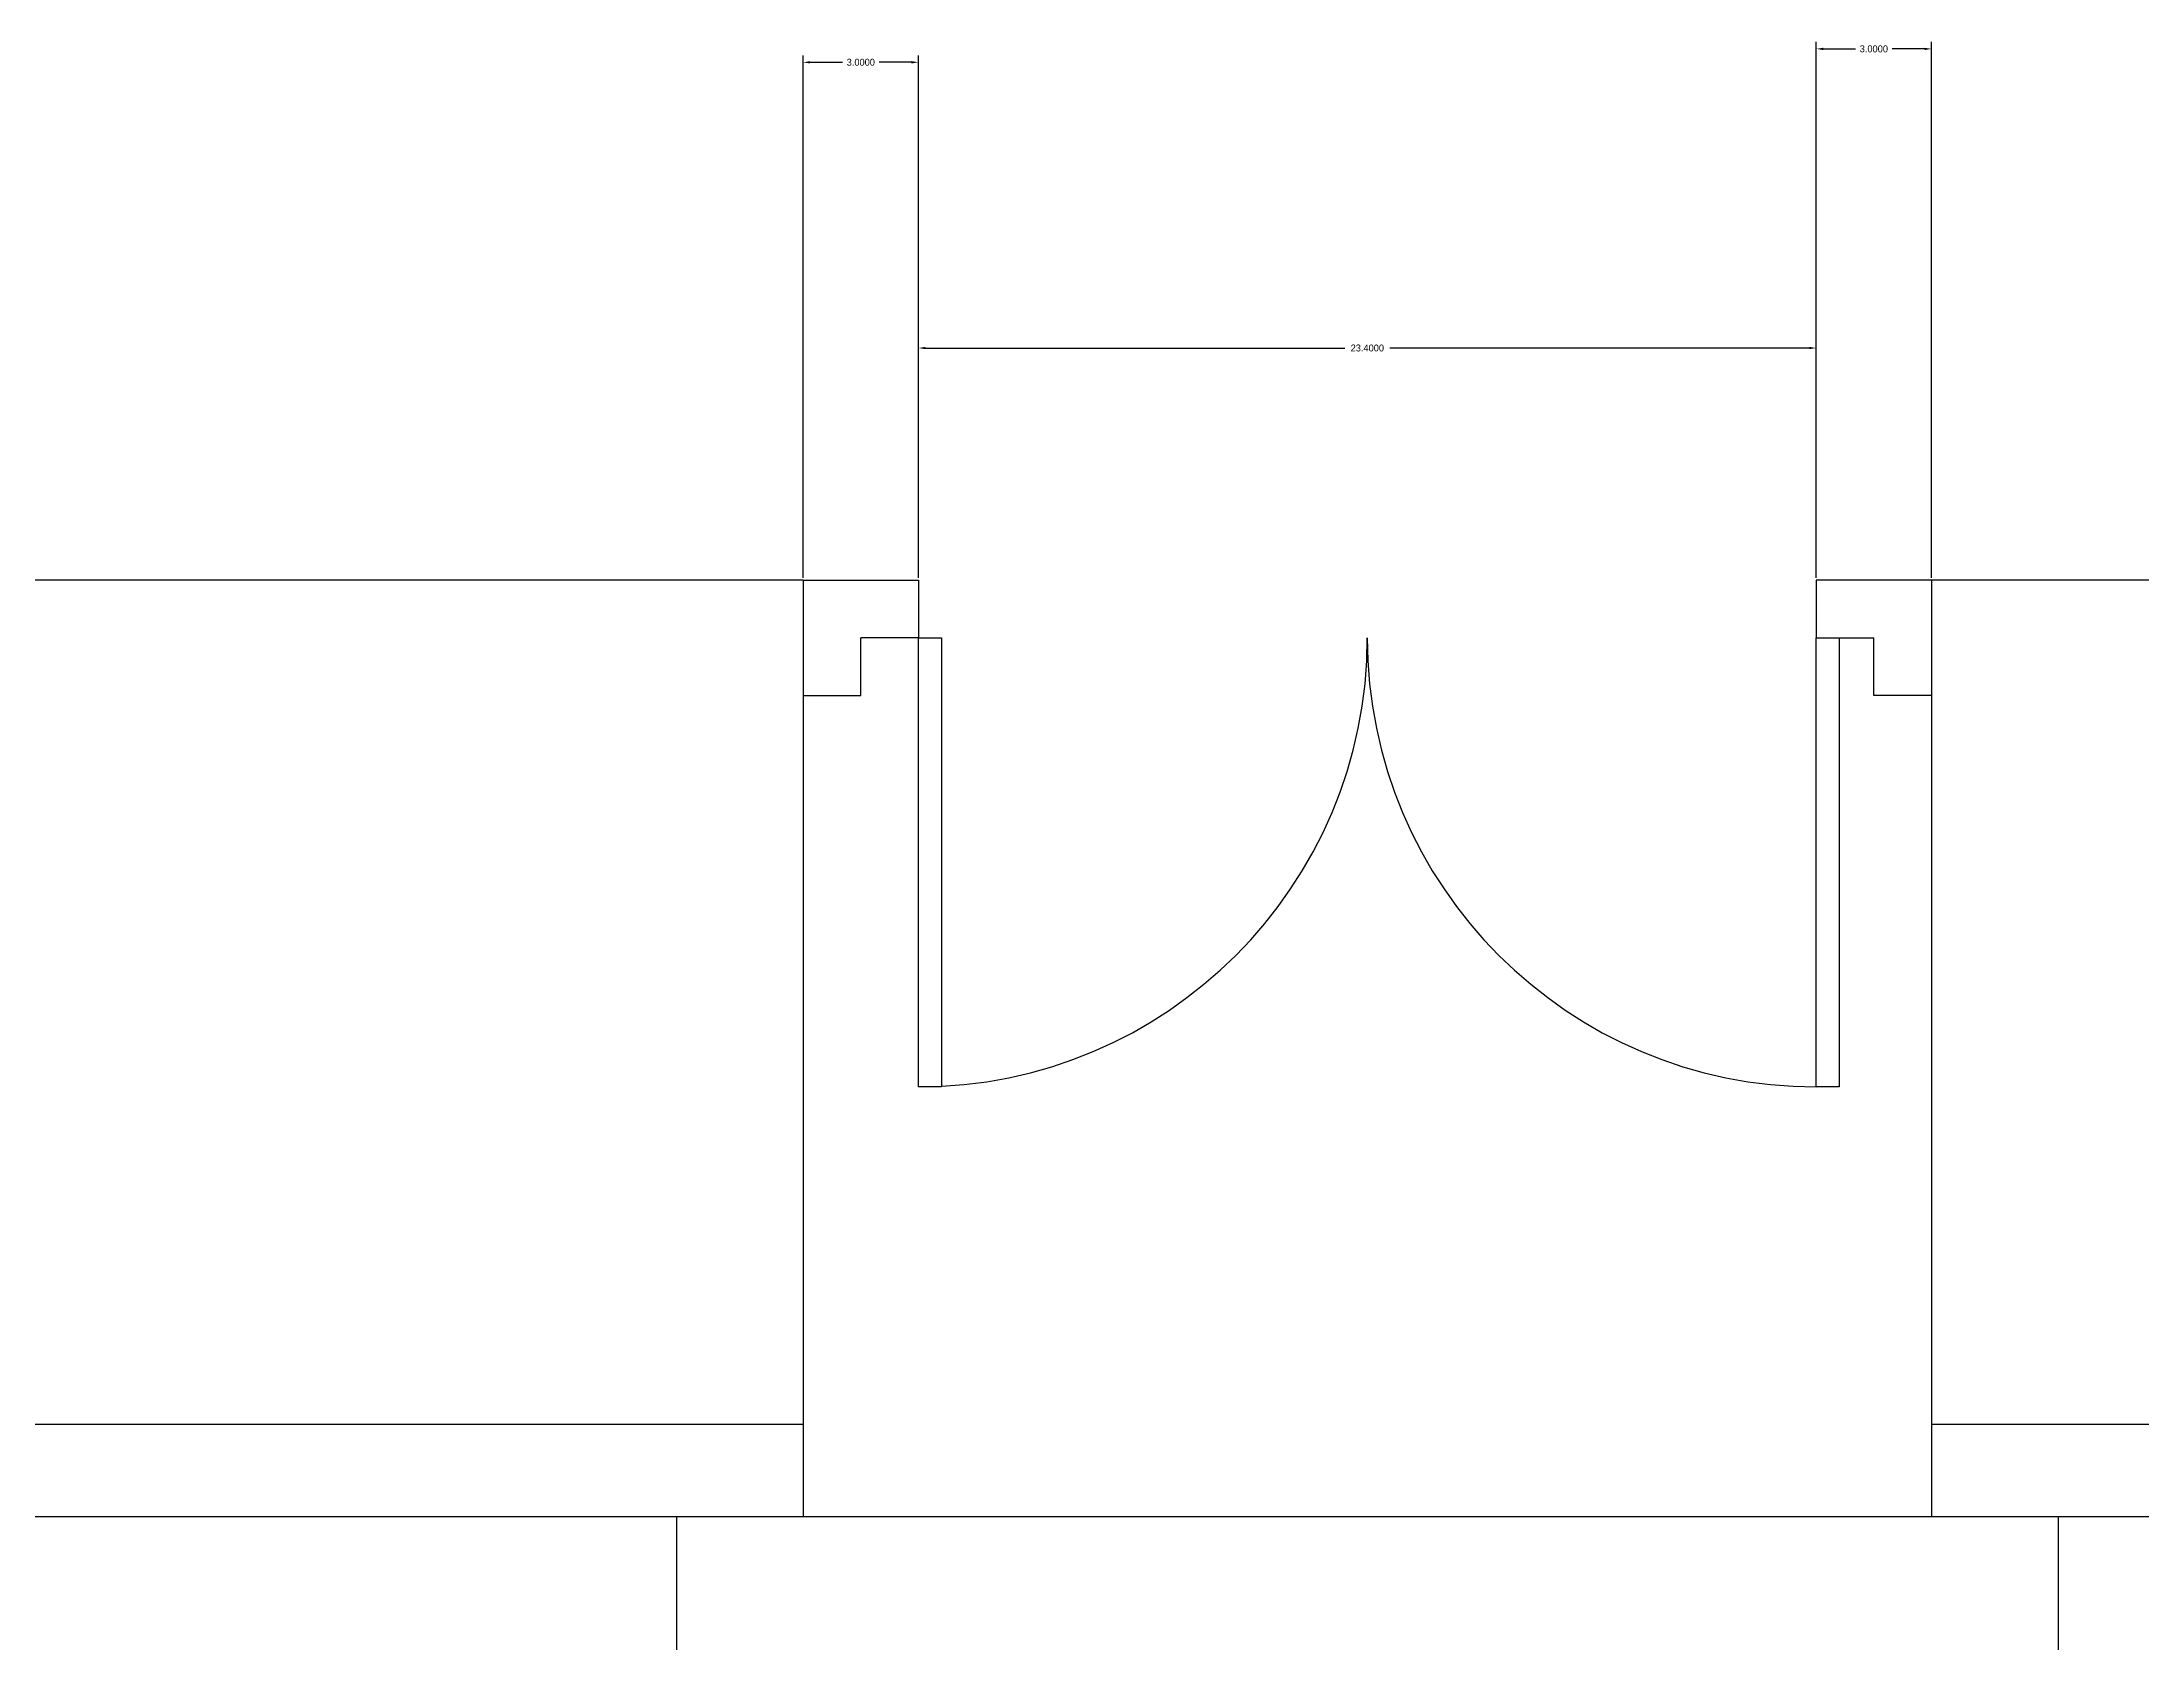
# Model space of a CAD drawing. Extents: x -873 to 2093, y -1229 to 202.
# Drawn here: x -613.6 to -558.9, y -178.1 to -136.4 of the extents above; entities that cross this region are included whole.
import ezdxf

# ---------------------------------------------------------------- set-up
doc = ezdxf.new("R2010")
doc.units = 0
doc.header["$MEASUREMENT"] = 0
doc.layers.get('0').update_dxf_attribs({"linetype": 'CONTINUOUS'})
doc.layers.get('DEFPOINTS').update_dxf_attribs({"linetype": 'CONTINUOUS'})
for name, color, linetype in [('COTAS', 1, 'CONTINUOUS'), ('ESQUADRIAS', 2, 'CONTINUOUS'), ('PAREDE', 1, 'CONTINUOUS')]:
    doc.layers.add(name, color=color, linetype=linetype)
doc.dimstyles.get("Standard").update_dxf_attribs({"dimtxt": 0.18, "dimasz": 0.18, "dimexe": 0.18, "dimexo": 0.0625, "dimgap": 0.09, "dimtad": 0, "dimtih": 1, "dimtoh": 1, "dimdec": 4, "dimzin": 0, "dimdsep": 46, "dimtxsty": 'STANDARD', "dimcen": 0.09, "dimadec": 0, "dimazin": 0, "dimtfac": 1, "dimtdec": 4, "dimtofl": 0, "dimtmove": 0, "dimatfit": 3, "dimfxl": 1, "dimtolj": 1, "dimtzin": 0, "dimarcsym": 0})

# ---------------------------------------------------------------- blocks, each defined once
blk = doc.blocks.new('*D205')
at = {"color": 0, "linetype": 'ByBlock'}
for p, q in [((-590.807, -150.325), (-590.807, -144.156)), ((-590.627, -144.336), (-579.692, -144.336)), ((-567.587, -144.336), (-578.522, -144.336)), ((-567.407, -150.325), (-567.407, -144.156))]:
    blk.add_line(p, q, dxfattribs=at)
for points in [[(-590.627, -144.306), (-590.627, -144.366), (-590.807, -144.336)], [(-567.587, -144.306), (-567.587, -144.366), (-567.407, -144.336)]]:
    blk.add_solid(points, dxfattribs=at)
at = {"layer": 'DEFPOINTS', "color": 0, "linetype": 'ByBlock'}
for p in [(-567.407, -144.336), (-590.807, -150.387), (-567.407, -150.387)]:
    blk.add_point(p, dxfattribs=at)
at = {"color": 0, "linetype": 'ByBlock', "insert": (-579.107, -144.336), "char_height": 0.18, "attachment_point": 5}
blk.add_mtext('\\A1;23.4000', dxfattribs=at)
blk = doc.blocks.new('*D206')
at = {"color": 0, "linetype": 'ByBlock'}
for p, q in [((-567.407, -150.325), (-567.407, -136.362)), ((-567.227, -136.542), (-566.387, -136.542)), ((-564.587, -136.542), (-565.427, -136.542)), ((-564.407, -150.325), (-564.407, -136.362))]:
    blk.add_line(p, q, dxfattribs=at)
for points in [[(-567.227, -136.512), (-567.227, -136.572), (-567.407, -136.542)], [(-564.587, -136.512), (-564.587, -136.572), (-564.407, -136.542)]]:
    blk.add_solid(points, dxfattribs=at)
at = {"layer": 'DEFPOINTS', "color": 0, "linetype": 'ByBlock'}
for p in [(-564.407, -136.542), (-567.407, -150.387), (-564.407, -150.387)]:
    blk.add_point(p, dxfattribs=at)
at = {"color": 0, "linetype": 'ByBlock', "insert": (-565.907, -136.542), "char_height": 0.18, "attachment_point": 5}
blk.add_mtext('\\A1;3.0000', dxfattribs=at)
blk = doc.blocks.new('*D207')
at = {"color": 0, "linetype": 'ByBlock'}
for p, q in [((-593.807, -150.325), (-593.807, -136.711)), ((-590.807, -150.325), (-590.807, -136.711)), ((-593.627, -136.891), (-592.787, -136.891)), ((-590.987, -136.891), (-591.827, -136.891))]:
    blk.add_line(p, q, dxfattribs=at)
for points in [[(-593.627, -136.861), (-593.627, -136.921), (-593.807, -136.891)], [(-590.987, -136.861), (-590.987, -136.921), (-590.807, -136.891)]]:
    blk.add_solid(points, dxfattribs=at)
at = {"layer": 'DEFPOINTS', "color": 0, "linetype": 'ByBlock'}
for p in [(-590.807, -136.891), (-593.807, -150.387), (-590.807, -150.387)]:
    blk.add_point(p, dxfattribs=at)
at = {"color": 0, "linetype": 'ByBlock', "insert": (-592.307, -136.891), "char_height": 0.18, "attachment_point": 5}
blk.add_mtext('\\A1;3.0000', dxfattribs=at)

msp = doc.modelspace()

# ---------------------------------------------------------------- linework, layer by layer
at = {"layer": 'ESQUADRIAS'}
for p, q in [((-593.806949, -150.387143), (-590.806949, -150.387143)), ((-593.806949, -150.387143), (-590.806949, -150.387143)), ((-590.806949, -150.387143), (-590.806949, -151.887143)), ((-590.806949, -150.387143), (-590.806949, -151.887143)), ((-567.406949, -150.387143), (-567.406949, -151.887143)), ((-564.406949, -150.387143), (-567.406949, -150.387143)), ((-564.406949, -150.387143), (-567.406949, -150.387143)), ((-567.406949, -150.387143), (-567.406949, -151.887143)), ((-593.806949, -153.387143), (-592.306949, -153.387143)), ((-593.806949, -153.387143), (-592.306949, -153.387143)), ((-564.406949, -153.387143), (-565.906949, -153.387143)), ((-564.406949, -153.387143), (-565.906949, -153.387143))]:
    msp.add_line(p, q, dxfattribs=at)
for points in [[(-592.306949, -153.387143), (-592.306949, -151.887143)], [(-592.306949, -153.387143), (-592.306949, -151.887143)], [(-590.806949, -151.887143), (-592.306949, -151.887143)], [(-590.806949, -151.887143), (-592.306949, -151.887143)], [(-567.406949, -151.887143), (-565.906949, -151.887143)], [(-567.406949, -151.887143), (-565.906949, -151.887143)], [(-565.906949, -153.387143), (-565.906949, -151.887143)], [(-565.906949, -153.387143), (-565.906949, -151.887143)]]:
    msp.add_lwpolyline(points, dxfattribs=at)
for points in [[(-590.206949, -151.887143), (-590.206949, -163.587143), (-590.806949, -163.587143), (-590.806949, -151.887143)], [(-566.806949, -151.887143), (-566.806949, -163.587143), (-567.406949, -163.587143), (-567.406949, -151.887143)]]:
    msp.add_lwpolyline(points, close=True, dxfattribs=at)
at = {"layer": 'ESQUADRIAS', "color": 1}
for centre, start, end in [((-590.806949, -151.887143), 270, 0), ((-567.406949, -151.887143), 180, 270)]:
    msp.add_arc(centre, 11.7, start, end, dxfattribs=at)
at = {"layer": 'PAREDE'}
for p, q in [((-593.806949, -150.387143), (-662.006949, -150.387143)), ((-593.806949, -150.387143), (-593.806949, -174.787143)), ((-496.206949, -150.387143), (-564.406949, -150.387143)), ((-564.406949, -150.387143), (-564.406949, -174.787143)), ((-593.806949, -172.387143), (-702.006949, -172.387143)), ((-456.206949, -172.387143), (-564.406949, -172.387143))]:
    msp.add_line(p, q, dxfattribs=at)
at = {"layer": 'PAREDE', "color": 2}
for p, q in [((-593.806949, -174.787143), (-706.006949, -174.787143)), ((-450.206949, -174.787143), (-564.406949, -174.787143))]:
    msp.add_line(p, q, dxfattribs=at)
at = {"layer": 'PAREDE', "color": 3}
for p, q in [((-597.106949, -174.787143), (-597.106949, -212.387143)), ((-561.106949, -174.787143), (-561.106949, -212.387143))]:
    msp.add_line(p, q, dxfattribs=at)
msp.add_lwpolyline([(-564.406949, -174.787143), (-593.806949, -174.787143)], dxfattribs=at)

# ---------------------------------------------------------------- dimensions: what is measured, and where the dimension line sits
at = {"layer": 'COTAS'}
for base, p1, p2, picture, middle in [((-590.806949, -136.891175), (-593.806949, -150.387143), (-590.806949, -150.387143), '*D207', (-592.306949, -136.891175)), ((-564.406949, -136.542212), (-567.406949, -150.387143), (-564.406949, -150.387143), '*D206', (-565.906949, -136.542212)), ((-567.406949, -144.335741), (-590.806949, -150.387143), (-567.406949, -150.387143), '*D205', (-579.106949, -144.335741))]:
    dim = msp.add_linear_dim(base=base, p1=p1, p2=p2, dimstyle='STANDARD', override={"dimscale": 1}, dxfattribs=at)
    dim.commit()
    dim.dimension.update_dxf_attribs({"geometry": picture, "text_midpoint": middle})

doc.saveas('drawing.dxf')
